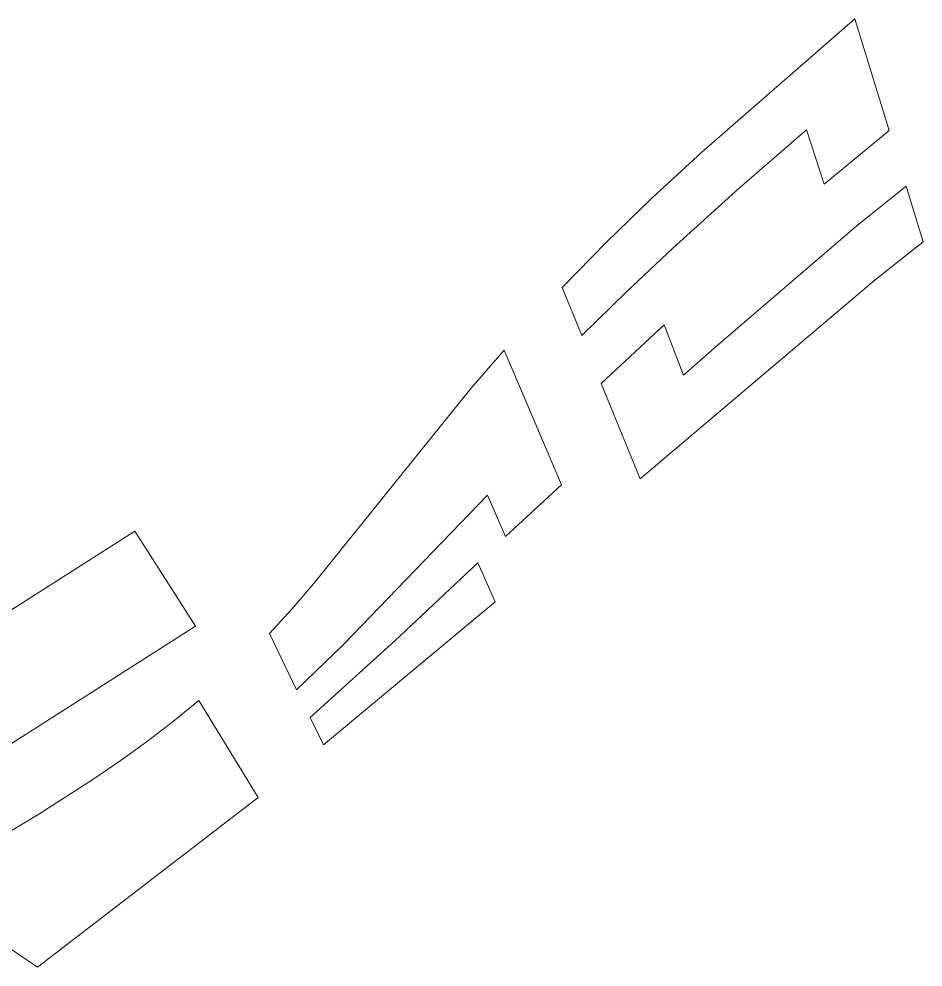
# Model space of a CAD drawing. Header units: metres. Extents: x 591 to 2060, y 452 to 927.
# Drawn here: x 1848.2 to 2060.1, y 567.3 to 789.5 of the extents above; entities that cross this region are included whole.
import ezdxf

# ---------------------------------------------------------------- set-up
doc = ezdxf.new("R2010")
doc.units = ezdxf.units.M
doc.layers.add('jianzhu', color=18, linetype='Continuous', true_color=0x000000)

msp = doc.modelspace()

# ---------------------------------------------------------------- linework, layer by layer
at = {"layer": 'jianzhu', "color": 1, "lineweight": 20, "true_color": 0xff0000}
for points in [[(2044.12, 789.46), (2008.21, 758.26), (1996.58, 747.51), (1985.89, 737.16), (1975.48, 726.54)], [(2044.12, 789.46), (2008.21, 758.26), (1996.58, 747.51), (1985.89, 737.16), (1975.48, 726.54)], [(2052.09, 763.33), (2044.12, 789.46)], [(2052.09, 763.33), (2044.12, 789.46)], [(1980.08, 715.28), (1990.65, 725.62), (2001.43, 735.78), (2016.95, 749.79), (2032.76, 763.49)], [(1980.08, 715.28), (1990.65, 725.62), (2001.43, 735.78), (2016.95, 749.79), (2032.76, 763.49)], [(2032.76, 763.49), (2036.9, 750.78)], [(2032.76, 763.49), (2036.9, 750.78)], [(2036.9, 750.78), (2052.09, 763.33)], [(2036.9, 750.78), (2052.09, 763.33)], [(2056.08, 750.27), (2044.63, 741.04), (2011.15, 712.31), (2003.96, 705.95)], [(2056.08, 750.27), (2044.63, 741.04), (2011.15, 712.31), (2003.96, 705.95)], [(2060.06, 737.21), (2056.08, 750.27)], [(2060.06, 737.21), (2056.08, 750.27)], [(1993.81, 681.65), (2048.83, 728.33), (2060.06, 737.21)], [(1993.81, 681.65), (2048.83, 728.33), (2060.06, 737.21)], [(1975.48, 726.54), (1980.08, 715.28)], [(1975.48, 726.54), (1980.08, 715.28)], [(1999.42, 717.79), (1984.67, 704.04)], [(1999.42, 717.79), (1984.67, 704.04)], [(2003.96, 705.95), (1999.42, 717.79)], [(2003.96, 705.95), (1999.42, 717.79)], [(1961.89, 711.82), (1954.13, 702.89), (1917.24, 657.04), (1912.15, 651.14), (1906.91, 645.4)], [(1961.89, 711.82), (1954.13, 702.89), (1917.24, 657.04), (1912.15, 651.14), (1906.91, 645.4)], [(1975.35, 680.24), (1961.89, 711.82)], [(1975.35, 680.24), (1961.89, 711.82)], [(1984.67, 704.04), (1993.81, 681.65)], [(1984.67, 704.04), (1993.81, 681.65)], [(1962.25, 668.14), (1975.35, 680.24)], [(1962.25, 668.14), (1975.35, 680.24)], [(1913.29, 632.26), (1924.21, 642.81), (1958.04, 677.84)], [(1913.29, 632.26), (1924.21, 642.81), (1958.04, 677.84)], [(1958.04, 677.84), (1962.25, 668.14)], [(1958.04, 677.84), (1962.25, 668.14)], [(1759.96, 595.81), (1875.4, 669.44)], [(1759.96, 595.81), (1875.4, 669.44)], [(1875.4, 669.44), (1889.61, 647.16)], [(1875.4, 669.44), (1889.61, 647.16)], [(1955.73, 662.03), (1936.27, 643.7), (1916.45, 625.76)], [(1955.73, 662.03), (1936.27, 643.7), (1916.45, 625.76)], [(1959.77, 652.87), (1955.73, 662.03)], [(1959.77, 652.87), (1955.73, 662.03)], [(1919.59, 619.3), (1959.77, 652.87)], [(1919.59, 619.3), (1959.77, 652.87)], [(1774.17, 573.53), (1889.61, 647.16)], [(1774.17, 573.53), (1889.61, 647.16)], [(1906.91, 645.4), (1913.29, 632.26)], [(1906.91, 645.4), (1913.29, 632.26)], [(1890.33, 629.7), (1884.43, 624.88), (1878.35, 620.23), (1872.14, 615.75), (1865.8, 611.4), (1852.85, 603.05), (1824.59, 586.13)], [(1890.33, 629.7), (1884.43, 624.88), (1878.35, 620.23), (1872.14, 615.75), (1865.8, 611.4), (1852.85, 603.05), (1824.59, 586.13)], [(1904.3, 607.01), (1890.33, 629.7)], [(1904.3, 607.01), (1890.33, 629.7)], [(1916.45, 625.76), (1919.59, 619.3)], [(1916.45, 625.76), (1919.59, 619.3)], [(1852.58, 567.26), (1904.3, 607.01)], [(1852.58, 567.26), (1904.3, 607.01)], [(1824.59, 586.13), (1852.58, 567.26)], [(1824.59, 586.13), (1852.58, 567.26)]]:
    msp.add_lwpolyline(points, dxfattribs=at)

doc.saveas('drawing.dxf')
